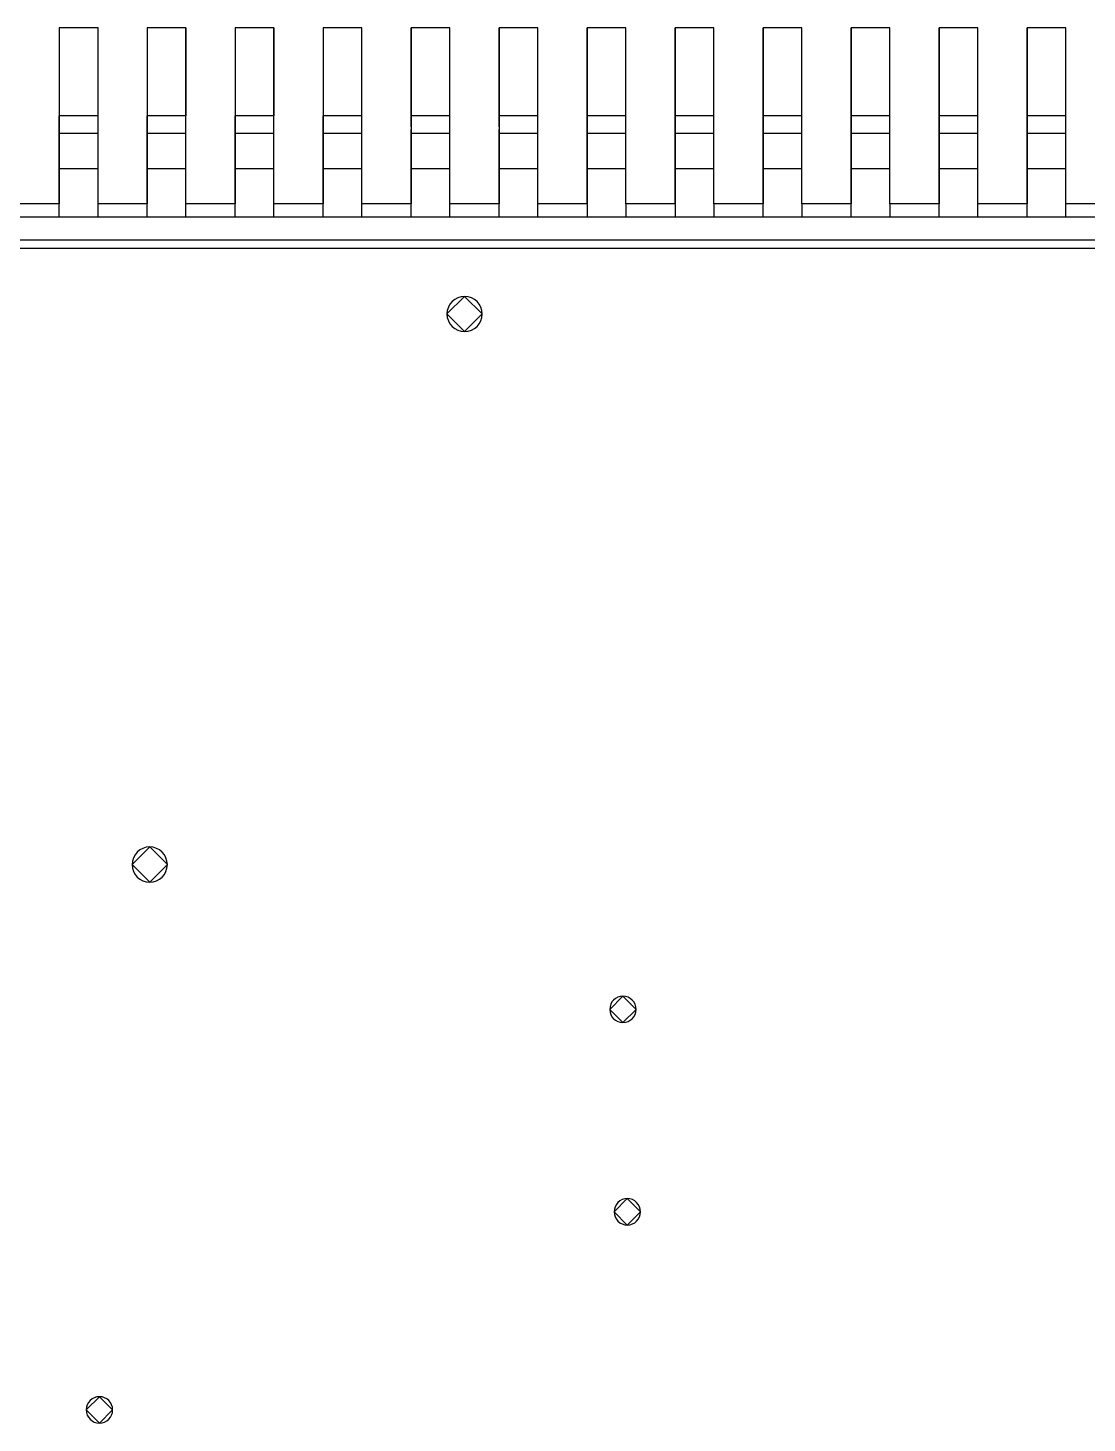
# Model space of a CAD drawing. Header units: inches. Extents: x 5 to 589, y -420 to -5.
# Drawn here: x 144.97 to 157.01, y -102.65 to -86.8 of the extents above; entities that cross this region are included whole.
import ezdxf

# ---------------------------------------------------------------- set-up
doc = ezdxf.new("R2010")
doc.units = ezdxf.units.IN
doc.header["$MEASUREMENT"] = 0

msp = doc.modelspace()

# ---------------------------------------------------------------- linework, layer by layer
at = {"color": 7, "true_color": 0xffffff}
for p, q in [((145.767, -86.804), (145.327, -86.804)), ((145.327, -86.804), (145.327, -88.804)), ((145.767, -86.804), (145.327, -86.804)), ((145.327, -86.804), (145.327, -87.804)), ((145.767, -88.804), (145.767, -86.804)), ((145.767, -87.804), (145.767, -86.804)), ((146.767, -86.804), (146.327, -86.804)), ((146.327, -86.804), (146.327, -88.804)), ((146.767, -86.804), (146.327, -86.804)), ((146.327, -86.804), (146.327, -87.804)), ((146.767, -88.804), (146.767, -86.804)), ((146.767, -86.804), (146.767, -87.804)), ((147.767, -86.804), (147.327, -86.804)), ((147.327, -86.804), (147.327, -88.804)), ((147.767, -86.804), (147.327, -86.804)), ((147.327, -86.804), (147.327, -87.804)), ((147.767, -88.804), (147.767, -86.804)), ((147.767, -86.804), (147.767, -87.804)), ((148.767, -86.804), (148.327, -86.804)), ((148.327, -86.804), (148.327, -88.804)), ((148.767, -86.804), (148.327, -86.804)), ((148.327, -86.804), (148.327, -87.804)), ((148.767, -88.804), (148.767, -86.804)), ((148.767, -87.804), (148.767, -86.804)), ((149.767, -86.804), (149.327, -86.804)), ((149.327, -86.804), (149.327, -88.804)), ((149.767, -86.804), (149.327, -86.804)), ((149.327, -87.804), (149.327, -86.804)), ((149.767, -88.804), (149.767, -86.804)), ((149.767, -87.804), (149.767, -86.804)), ((150.767, -86.804), (150.327, -86.804)), ((150.327, -86.804), (150.327, -88.804)), ((150.767, -86.804), (150.327, -86.804)), ((150.327, -87.804), (150.327, -86.804)), ((150.767, -88.804), (150.767, -86.804)), ((150.767, -87.804), (150.767, -86.804)), ((151.767, -86.804), (151.327, -86.804)), ((151.327, -86.804), (151.327, -88.804)), ((151.767, -86.804), (151.327, -86.804)), ((151.327, -87.804), (151.327, -86.804)), ((151.767, -88.804), (151.767, -86.804)), ((151.767, -87.804), (151.767, -86.804)), ((152.767, -86.804), (152.327, -86.804)), ((152.327, -86.804), (152.327, -88.804)), ((152.767, -86.804), (152.327, -86.804)), ((152.327, -87.804), (152.327, -86.804)), ((152.767, -88.804), (152.767, -86.804)), ((152.767, -87.804), (152.767, -86.804)), ((153.767, -86.804), (153.327, -86.804)), ((153.327, -86.804), (153.327, -88.804)), ((153.767, -86.804), (153.327, -86.804)), ((153.327, -87.804), (153.327, -86.804)), ((153.767, -88.804), (153.767, -86.804)), ((153.767, -87.804), (153.767, -86.804)), ((154.767, -86.804), (154.327, -86.804)), ((154.327, -86.804), (154.327, -88.804)), ((154.767, -86.804), (154.327, -86.804)), ((154.327, -87.804), (154.327, -86.804)), ((154.767, -88.804), (154.767, -86.804)), ((154.767, -87.804), (154.767, -86.804)), ((155.767, -86.804), (155.327, -86.804)), ((155.327, -86.804), (155.327, -88.804)), ((155.767, -86.804), (155.327, -86.804)), ((155.327, -87.804), (155.327, -86.804)), ((155.767, -88.804), (155.767, -86.804)), ((155.767, -87.804), (155.767, -86.804)), ((156.767, -86.804), (156.327, -86.804)), ((156.327, -86.804), (156.327, -88.804)), ((156.767, -86.804), (156.327, -86.804)), ((156.327, -87.804), (156.327, -86.804)), ((156.767, -88.804), (156.767, -86.804)), ((156.767, -87.804), (156.767, -86.804)), ((145.327, -87.848), (145.327, -87.804)), ((145.767, -87.804), (145.327, -87.804)), ((145.767, -87.848), (145.767, -87.804)), ((146.327, -87.848), (146.327, -87.804)), ((146.767, -87.804), (146.327, -87.804)), ((146.767, -87.848), (146.767, -87.804)), ((147.327, -87.848), (147.327, -87.804)), ((147.767, -87.804), (147.327, -87.804)), ((147.767, -87.848), (147.767, -87.804)), ((148.327, -87.848), (148.327, -87.804)), ((148.767, -87.804), (148.327, -87.804)), ((148.767, -87.848), (148.767, -87.804)), ((149.327, -87.848), (149.327, -87.804)), ((149.767, -87.804), (149.327, -87.804)), ((149.767, -87.848), (149.767, -87.804)), ((150.327, -87.848), (150.327, -87.804)), ((150.767, -87.804), (150.327, -87.804)), ((150.767, -87.848), (150.767, -87.804)), ((151.327, -87.848), (151.327, -87.804)), ((151.767, -87.804), (151.327, -87.804)), ((151.767, -87.848), (151.767, -87.804)), ((152.327, -87.848), (152.327, -87.804)), ((152.767, -87.804), (152.327, -87.804)), ((152.767, -87.848), (152.767, -87.804)), ((153.327, -87.848), (153.327, -87.804)), ((153.767, -87.804), (153.327, -87.804)), ((153.767, -87.848), (153.767, -87.804)), ((154.327, -87.848), (154.327, -87.804)), ((154.767, -87.804), (154.327, -87.804)), ((154.767, -87.848), (154.767, -87.804)), ((155.327, -87.848), (155.327, -87.804)), ((155.767, -87.804), (155.327, -87.804)), ((155.767, -87.848), (155.767, -87.804)), ((156.327, -87.848), (156.327, -87.804)), ((156.767, -87.804), (156.327, -87.804)), ((156.767, -87.848), (156.767, -87.804)), ((145.327, -87.89), (145.327, -87.848)), ((145.327, -87.928), (145.327, -87.89)), ((145.327, -87.96), (145.327, -87.928)), ((145.327, -87.984), (145.327, -87.96)), ((145.767, -87.89), (145.767, -87.848)), ((145.767, -87.928), (145.767, -87.89)), ((145.767, -87.96), (145.767, -87.928)), ((145.767, -87.984), (145.767, -87.96)), ((146.327, -87.89), (146.327, -87.848)), ((146.327, -87.928), (146.327, -87.89)), ((146.327, -87.96), (146.327, -87.928)), ((146.327, -87.984), (146.327, -87.96)), ((146.767, -87.89), (146.767, -87.848)), ((146.767, -87.928), (146.767, -87.89)), ((146.767, -87.96), (146.767, -87.928)), ((146.767, -87.984), (146.767, -87.96)), ((147.327, -87.89), (147.327, -87.848)), ((147.327, -87.928), (147.327, -87.89)), ((147.327, -87.96), (147.327, -87.928)), ((147.327, -87.984), (147.327, -87.96)), ((147.767, -87.89), (147.767, -87.848)), ((147.767, -87.928), (147.767, -87.89)), ((147.767, -87.96), (147.767, -87.928)), ((147.767, -87.984), (147.767, -87.96)), ((148.327, -87.89), (148.327, -87.848)), ((148.327, -87.928), (148.327, -87.89)), ((148.327, -87.96), (148.327, -87.928)), ((148.327, -87.984), (148.327, -87.96)), ((148.767, -87.89), (148.767, -87.848)), ((148.767, -87.928), (148.767, -87.89)), ((148.767, -87.96), (148.767, -87.928)), ((148.767, -87.984), (148.767, -87.96)), ((149.327, -87.89), (149.327, -87.848)), ((149.327, -87.928), (149.327, -87.89)), ((149.327, -87.928), (149.327, -87.96)), ((149.327, -87.984), (149.327, -87.96)), ((149.767, -87.89), (149.767, -87.848)), ((149.767, -87.928), (149.767, -87.89)), ((149.767, -87.96), (149.767, -87.928)), ((149.767, -87.984), (149.767, -87.96)), ((150.327, -87.89), (150.327, -87.848)), ((150.327, -87.928), (150.327, -87.89)), ((150.327, -87.928), (150.327, -87.96)), ((150.327, -87.984), (150.327, -87.96)), ((150.767, -87.89), (150.767, -87.848)), ((150.767, -87.928), (150.767, -87.89)), ((150.767, -87.96), (150.767, -87.928)), ((150.767, -87.984), (150.767, -87.96)), ((151.327, -87.89), (151.327, -87.848)), ((151.327, -87.928), (151.327, -87.89)), ((151.327, -87.96), (151.327, -87.928)), ((151.327, -87.984), (151.327, -87.96)), ((151.767, -87.89), (151.767, -87.848)), ((151.767, -87.928), (151.767, -87.89)), ((151.767, -87.96), (151.767, -87.928)), ((151.767, -87.984), (151.767, -87.96)), ((152.327, -87.89), (152.327, -87.848)), ((152.327, -87.928), (152.327, -87.89)), ((152.327, -87.96), (152.327, -87.928)), ((152.327, -87.984), (152.327, -87.96)), ((152.767, -87.89), (152.767, -87.848)), ((152.767, -87.928), (152.767, -87.89)), ((152.767, -87.96), (152.767, -87.928)), ((152.767, -87.984), (152.767, -87.96)), ((153.327, -87.89), (153.327, -87.848)), ((153.327, -87.928), (153.327, -87.89)), ((153.327, -87.96), (153.327, -87.928)), ((153.327, -87.984), (153.327, -87.96)), ((153.767, -87.89), (153.767, -87.848)), ((153.767, -87.928), (153.767, -87.89)), ((153.767, -87.96), (153.767, -87.928)), ((153.767, -87.984), (153.767, -87.96)), ((154.327, -87.89), (154.327, -87.848)), ((154.327, -87.928), (154.327, -87.89)), ((154.327, -87.96), (154.327, -87.928)), ((154.327, -87.984), (154.327, -87.96)), ((154.767, -87.89), (154.767, -87.848)), ((154.767, -87.928), (154.767, -87.89)), ((154.767, -87.96), (154.767, -87.928)), ((154.767, -87.984), (154.767, -87.96)), ((155.327, -87.89), (155.327, -87.848)), ((155.327, -87.928), (155.327, -87.89)), ((155.327, -87.96), (155.327, -87.928)), ((155.327, -87.984), (155.327, -87.96)), ((155.767, -87.89), (155.767, -87.848)), ((155.767, -87.928), (155.767, -87.89)), ((155.767, -87.96), (155.767, -87.928)), ((155.767, -87.984), (155.767, -87.96)), ((156.327, -87.89), (156.327, -87.848)), ((156.327, -87.928), (156.327, -87.89)), ((156.327, -87.96), (156.327, -87.928)), ((156.327, -87.984), (156.327, -87.96)), ((156.767, -87.89), (156.767, -87.848)), ((156.767, -87.928), (156.767, -87.89)), ((156.767, -87.96), (156.767, -87.928)), ((156.767, -87.984), (156.767, -87.96)), ((145.327, -87.998), (145.327, -87.984)), ((145.327, -88.004), (145.327, -87.998)), ((145.767, -88.004), (145.327, -88.004)), ((145.327, -88.014), (145.327, -88.004)), ((145.327, -88.044), (145.327, -88.014)), ((145.327, -88.092), (145.327, -88.044)), ((145.327, -88.154), (145.327, -88.092)), ((145.767, -87.998), (145.767, -87.984)), ((145.767, -88.004), (145.767, -87.998)), ((145.767, -88.014), (145.767, -88.004)), ((145.767, -88.044), (145.767, -88.014)), ((145.767, -88.092), (145.767, -88.044)), ((145.767, -88.154), (145.767, -88.092)), ((146.327, -87.998), (146.327, -87.984)), ((146.327, -88.004), (146.327, -87.998)), ((146.767, -88.004), (146.327, -88.004)), ((146.327, -88.014), (146.327, -88.004)), ((146.327, -88.044), (146.327, -88.014)), ((146.327, -88.092), (146.327, -88.044)), ((146.327, -88.154), (146.327, -88.092)), ((146.767, -87.998), (146.767, -87.984)), ((146.767, -88.004), (146.767, -87.998)), ((146.767, -88.014), (146.767, -88.004)), ((146.767, -88.044), (146.767, -88.014)), ((146.767, -88.092), (146.767, -88.044)), ((146.767, -88.154), (146.767, -88.092)), ((147.327, -87.998), (147.327, -87.984)), ((147.327, -88.004), (147.327, -87.998)), ((147.767, -88.004), (147.327, -88.004)), ((147.327, -88.014), (147.327, -88.004)), ((147.327, -88.044), (147.327, -88.014)), ((147.327, -88.092), (147.327, -88.044)), ((147.327, -88.154), (147.327, -88.092)), ((147.767, -87.998), (147.767, -87.984)), ((147.767, -88.004), (147.767, -87.998)), ((147.767, -88.014), (147.767, -88.004)), ((147.767, -88.044), (147.767, -88.014)), ((147.767, -88.092), (147.767, -88.044)), ((147.767, -88.154), (147.767, -88.092)), ((148.327, -87.998), (148.327, -87.984)), ((148.327, -88.004), (148.327, -87.998)), ((148.767, -88.004), (148.327, -88.004)), ((148.327, -88.014), (148.327, -88.004)), ((148.327, -88.044), (148.327, -88.014)), ((148.327, -88.092), (148.327, -88.044)), ((148.327, -88.154), (148.327, -88.092)), ((148.767, -87.998), (148.767, -87.984)), ((148.767, -88.004), (148.767, -87.998)), ((148.767, -88.014), (148.767, -88.004)), ((148.767, -88.044), (148.767, -88.014)), ((148.767, -88.092), (148.767, -88.044)), ((148.767, -88.154), (148.767, -88.092)), ((149.327, -87.998), (149.327, -87.984)), ((149.327, -88.004), (149.327, -87.998)), ((149.767, -88.004), (149.327, -88.004)), ((149.327, -88.014), (149.327, -88.004)), ((149.327, -88.044), (149.327, -88.014)), ((149.327, -88.092), (149.327, -88.044)), ((149.327, -88.154), (149.327, -88.092)), ((149.767, -87.998), (149.767, -87.984)), ((149.767, -88.004), (149.767, -87.998)), ((149.767, -88.014), (149.767, -88.004)), ((149.767, -88.044), (149.767, -88.014)), ((149.767, -88.092), (149.767, -88.044)), ((149.767, -88.154), (149.767, -88.092)), ((150.327, -87.998), (150.327, -87.984)), ((150.327, -88.004), (150.327, -87.998)), ((150.767, -88.004), (150.327, -88.004)), ((150.327, -88.014), (150.327, -88.004)), ((150.327, -88.044), (150.327, -88.014)), ((150.327, -88.092), (150.327, -88.044)), ((150.327, -88.154), (150.327, -88.092)), ((150.767, -87.998), (150.767, -87.984)), ((150.767, -88.004), (150.767, -87.998)), ((150.767, -88.014), (150.767, -88.004)), ((150.767, -88.044), (150.767, -88.014)), ((150.767, -88.092), (150.767, -88.044)), ((150.767, -88.154), (150.767, -88.092)), ((151.327, -87.998), (151.327, -87.984)), ((151.327, -88.004), (151.327, -87.998)), ((151.767, -88.004), (151.327, -88.004)), ((151.327, -88.014), (151.327, -88.004)), ((151.327, -88.044), (151.327, -88.014)), ((151.327, -88.092), (151.327, -88.044)), ((151.327, -88.154), (151.327, -88.092)), ((151.767, -87.998), (151.767, -87.984)), ((151.767, -88.004), (151.767, -87.998)), ((151.767, -88.014), (151.767, -88.004)), ((151.767, -88.044), (151.767, -88.014)), ((151.767, -88.092), (151.767, -88.044)), ((151.767, -88.154), (151.767, -88.092)), ((152.327, -87.998), (152.327, -87.984)), ((152.327, -88.004), (152.327, -87.998)), ((152.767, -88.004), (152.327, -88.004)), ((152.327, -88.014), (152.327, -88.004)), ((152.327, -88.044), (152.327, -88.014)), ((152.327, -88.092), (152.327, -88.044)), ((152.327, -88.154), (152.327, -88.092)), ((152.767, -87.998), (152.767, -87.984)), ((152.767, -88.004), (152.767, -87.998)), ((152.767, -88.014), (152.767, -88.004)), ((152.767, -88.044), (152.767, -88.014)), ((152.767, -88.092), (152.767, -88.044)), ((152.767, -88.154), (152.767, -88.092)), ((153.327, -87.998), (153.327, -87.984)), ((153.327, -88.004), (153.327, -87.998)), ((153.767, -88.004), (153.327, -88.004)), ((153.327, -88.014), (153.327, -88.004)), ((153.327, -88.044), (153.327, -88.014)), ((153.327, -88.092), (153.327, -88.044)), ((153.327, -88.154), (153.327, -88.092)), ((153.767, -87.998), (153.767, -87.984)), ((153.767, -88.004), (153.767, -87.998)), ((153.767, -88.014), (153.767, -88.004)), ((153.767, -88.044), (153.767, -88.014)), ((153.767, -88.092), (153.767, -88.044)), ((153.767, -88.154), (153.767, -88.092)), ((154.327, -87.998), (154.327, -87.984)), ((154.327, -88.004), (154.327, -87.998)), ((154.767, -88.004), (154.327, -88.004)), ((154.327, -88.014), (154.327, -88.004)), ((154.327, -88.044), (154.327, -88.014)), ((154.327, -88.092), (154.327, -88.044)), ((154.327, -88.154), (154.327, -88.092)), ((154.767, -87.998), (154.767, -87.984)), ((154.767, -88.004), (154.767, -87.998)), ((154.767, -88.014), (154.767, -88.004)), ((154.767, -88.044), (154.767, -88.014)), ((154.767, -88.092), (154.767, -88.044)), ((154.767, -88.154), (154.767, -88.092)), ((155.327, -87.998), (155.327, -87.984)), ((155.327, -88.004), (155.327, -87.998)), ((155.767, -88.004), (155.327, -88.004)), ((155.327, -88.014), (155.327, -88.004)), ((155.327, -88.044), (155.327, -88.014)), ((155.327, -88.092), (155.327, -88.044)), ((155.327, -88.154), (155.327, -88.092)), ((155.767, -87.998), (155.767, -87.984)), ((155.767, -88.004), (155.767, -87.998)), ((155.767, -88.014), (155.767, -88.004)), ((155.767, -88.044), (155.767, -88.014)), ((155.767, -88.092), (155.767, -88.044)), ((155.767, -88.154), (155.767, -88.092)), ((156.327, -87.998), (156.327, -87.984)), ((156.327, -88.004), (156.327, -87.998)), ((156.767, -88.004), (156.327, -88.004)), ((156.327, -88.014), (156.327, -88.004)), ((156.327, -88.044), (156.327, -88.014)), ((156.327, -88.092), (156.327, -88.044)), ((156.327, -88.154), (156.327, -88.092)), ((156.767, -87.998), (156.767, -87.984)), ((156.767, -88.004), (156.767, -87.998)), ((156.767, -88.014), (156.767, -88.004)), ((156.767, -88.044), (156.767, -88.014)), ((156.767, -88.092), (156.767, -88.044)), ((156.767, -88.154), (156.767, -88.092)), ((145.327, -88.23), (145.327, -88.154)), ((145.327, -88.314), (145.327, -88.23)), ((145.767, -88.23), (145.767, -88.154)), ((145.767, -88.314), (145.767, -88.23)), ((146.327, -88.23), (146.327, -88.154)), ((146.327, -88.314), (146.327, -88.23)), ((146.767, -88.23), (146.767, -88.154)), ((146.767, -88.314), (146.767, -88.23)), ((147.327, -88.23), (147.327, -88.154)), ((147.327, -88.314), (147.327, -88.23)), ((147.767, -88.23), (147.767, -88.154)), ((147.767, -88.314), (147.767, -88.23)), ((148.327, -88.23), (148.327, -88.154)), ((148.327, -88.314), (148.327, -88.23)), ((148.767, -88.23), (148.767, -88.154)), ((148.767, -88.314), (148.767, -88.23)), ((149.327, -88.23), (149.327, -88.154)), ((149.327, -88.314), (149.327, -88.23)), ((149.767, -88.23), (149.767, -88.154)), ((149.767, -88.314), (149.767, -88.23)), ((150.327, -88.23), (150.327, -88.154)), ((150.327, -88.314), (150.327, -88.23)), ((150.767, -88.23), (150.767, -88.154)), ((150.767, -88.314), (150.767, -88.23)), ((151.327, -88.23), (151.327, -88.154)), ((151.327, -88.314), (151.327, -88.23)), ((151.767, -88.23), (151.767, -88.154)), ((151.767, -88.314), (151.767, -88.23)), ((152.327, -88.23), (152.327, -88.154)), ((152.327, -88.314), (152.327, -88.23)), ((152.767, -88.23), (152.767, -88.154)), ((152.767, -88.314), (152.767, -88.23)), ((153.327, -88.23), (153.327, -88.154)), ((153.327, -88.314), (153.327, -88.23)), ((153.767, -88.23), (153.767, -88.154)), ((153.767, -88.314), (153.767, -88.23)), ((154.327, -88.23), (154.327, -88.154)), ((154.327, -88.314), (154.327, -88.23)), ((154.767, -88.23), (154.767, -88.154)), ((154.767, -88.314), (154.767, -88.23)), ((155.327, -88.23), (155.327, -88.154)), ((155.327, -88.314), (155.327, -88.23)), ((155.767, -88.23), (155.767, -88.154)), ((155.767, -88.314), (155.767, -88.23)), ((156.327, -88.23), (156.327, -88.154)), ((156.327, -88.314), (156.327, -88.23)), ((156.767, -88.23), (156.767, -88.154)), ((156.767, -88.314), (156.767, -88.23)), ((145.327, -88.404), (145.327, -88.314)), ((145.327, -88.804), (145.327, -88.404)), ((145.767, -88.404), (145.327, -88.404)), ((145.767, -88.404), (145.767, -88.314)), ((145.767, -88.804), (145.767, -88.404)), ((146.327, -88.404), (146.327, -88.314)), ((146.327, -88.804), (146.327, -88.404)), ((146.767, -88.404), (146.327, -88.404)), ((146.767, -88.404), (146.767, -88.314)), ((146.767, -88.804), (146.767, -88.404)), ((147.327, -88.404), (147.327, -88.314)), ((147.327, -88.804), (147.327, -88.404)), ((147.767, -88.404), (147.327, -88.404)), ((147.767, -88.404), (147.767, -88.314)), ((147.767, -88.804), (147.767, -88.404)), ((148.327, -88.404), (148.327, -88.314)), ((148.327, -88.804), (148.327, -88.404)), ((148.767, -88.404), (148.327, -88.404)), ((148.767, -88.404), (148.767, -88.314)), ((148.767, -88.804), (148.767, -88.404)), ((149.327, -88.404), (149.327, -88.314)), ((149.327, -88.804), (149.327, -88.404)), ((149.767, -88.404), (149.327, -88.404)), ((149.767, -88.404), (149.767, -88.314)), ((149.767, -88.804), (149.767, -88.404)), ((150.327, -88.404), (150.327, -88.314)), ((150.327, -88.804), (150.327, -88.404)), ((150.767, -88.404), (150.327, -88.404)), ((150.767, -88.404), (150.767, -88.314)), ((150.767, -88.804), (150.767, -88.404)), ((151.327, -88.404), (151.327, -88.314)), ((151.327, -88.804), (151.327, -88.404)), ((151.767, -88.404), (151.327, -88.404)), ((151.767, -88.404), (151.767, -88.314)), ((151.767, -88.804), (151.767, -88.404)), ((152.327, -88.404), (152.327, -88.314)), ((152.327, -88.804), (152.327, -88.404)), ((152.767, -88.404), (152.327, -88.404)), ((152.767, -88.404), (152.767, -88.314)), ((152.767, -88.804), (152.767, -88.404)), ((153.327, -88.404), (153.327, -88.314)), ((153.327, -88.804), (153.327, -88.404)), ((153.767, -88.404), (153.327, -88.404)), ((153.767, -88.404), (153.767, -88.314)), ((153.767, -88.804), (153.767, -88.404)), ((154.327, -88.404), (154.327, -88.314)), ((154.327, -88.804), (154.327, -88.404)), ((154.767, -88.404), (154.327, -88.404)), ((154.767, -88.404), (154.767, -88.314)), ((154.767, -88.804), (154.767, -88.404)), ((155.327, -88.404), (155.327, -88.314)), ((155.327, -88.804), (155.327, -88.404)), ((155.767, -88.404), (155.327, -88.404)), ((155.767, -88.404), (155.767, -88.314)), ((155.767, -88.804), (155.767, -88.404)), ((156.327, -88.404), (156.327, -88.314)), ((156.327, -88.804), (156.327, -88.404)), ((156.767, -88.404), (156.327, -88.404)), ((156.767, -88.404), (156.767, -88.314)), ((156.767, -88.804), (156.767, -88.404)), ((145.327, -88.804), (144.767, -88.804)), ((145.327, -88.804), (144.767, -88.804)), ((145.327, -88.954), (145.327, -88.804)), ((146.327, -88.804), (145.767, -88.804)), ((146.327, -88.804), (145.767, -88.804)), ((145.767, -88.954), (145.767, -88.804)), ((146.327, -88.954), (146.327, -88.804)), ((147.327, -88.804), (146.767, -88.804)), ((147.327, -88.804), (146.767, -88.804)), ((146.767, -88.954), (146.767, -88.804)), ((147.327, -88.954), (147.327, -88.804)), ((148.327, -88.804), (147.767, -88.804)), ((148.327, -88.804), (147.767, -88.804)), ((147.767, -88.954), (147.767, -88.804)), ((148.327, -88.954), (148.327, -88.804)), ((149.327, -88.804), (148.767, -88.804)), ((149.327, -88.804), (148.767, -88.804)), ((148.767, -88.954), (148.767, -88.804)), ((149.327, -88.954), (149.327, -88.804)), ((150.327, -88.804), (149.767, -88.804)), ((150.327, -88.804), (149.767, -88.804)), ((149.767, -88.954), (149.767, -88.804)), ((150.327, -88.954), (150.327, -88.804)), ((151.327, -88.804), (150.767, -88.804)), ((151.327, -88.804), (150.767, -88.804)), ((150.767, -88.954), (150.767, -88.804)), ((151.327, -88.804), (151.327, -88.954)), ((152.327, -88.804), (151.767, -88.804)), ((152.327, -88.804), (151.767, -88.804)), ((151.767, -88.804), (151.767, -88.954)), ((152.327, -88.804), (152.327, -88.954)), ((153.327, -88.804), (152.767, -88.804)), ((153.327, -88.804), (152.767, -88.804)), ((152.767, -88.804), (152.767, -88.954)), ((153.327, -88.954), (153.327, -88.804)), ((154.327, -88.804), (153.767, -88.804)), ((154.327, -88.804), (153.767, -88.804)), ((153.767, -88.804), (153.767, -88.954)), ((154.327, -88.954), (154.327, -88.804)), ((155.327, -88.804), (154.767, -88.804)), ((155.327, -88.804), (154.767, -88.804)), ((154.767, -88.804), (154.767, -88.954)), ((155.327, -88.954), (155.327, -88.804)), ((156.327, -88.804), (155.767, -88.804)), ((156.327, -88.804), (155.767, -88.804)), ((155.767, -88.954), (155.767, -88.804)), ((156.327, -88.954), (156.327, -88.804)), ((157.327, -88.804), (156.767, -88.804)), ((157.327, -88.804), (156.767, -88.804)), ((156.767, -88.954), (156.767, -88.804)), ((145.327, -88.954), (144.767, -88.954)), ((145.767, -88.954), (145.327, -88.954)), ((146.327, -88.954), (145.767, -88.954)), ((146.767, -88.954), (146.327, -88.954)), ((147.327, -88.954), (146.767, -88.954)), ((147.767, -88.954), (147.327, -88.954)), ((148.327, -88.954), (147.767, -88.954)), ((148.767, -88.954), (148.327, -88.954)), ((149.327, -88.954), (148.767, -88.954)), ((149.767, -88.954), (149.327, -88.954)), ((150.327, -88.954), (149.767, -88.954)), ((150.767, -88.954), (150.327, -88.954)), ((151.327, -88.954), (150.767, -88.954)), ((151.767, -88.954), (151.327, -88.954)), ((152.327, -88.954), (151.767, -88.954)), ((152.767, -88.954), (152.327, -88.954)), ((153.327, -88.954), (152.767, -88.954)), ((153.767, -88.954), (153.327, -88.954)), ((154.327, -88.954), (153.767, -88.954)), ((154.767, -88.954), (154.327, -88.954)), ((155.327, -88.954), (154.767, -88.954)), ((155.767, -88.954), (155.327, -88.954)), ((156.327, -88.954), (155.767, -88.954)), ((156.767, -88.954), (156.327, -88.954)), ((157.327, -88.954), (156.767, -88.954)), ((166.493, -89.214), (127.601, -89.214)), ((166.451, -89.312), (127.643, -89.312))]:
    msp.add_line(p, q, dxfattribs=at)
at = {"color": 18, "true_color": 0x000000}
for p, q in [((145.767, -86.804), (145.327, -86.804)), ((145.327, -86.804), (145.327, -88.804)), ((145.767, -86.804), (145.327, -86.804)), ((145.327, -86.804), (145.327, -87.804)), ((145.767, -88.804), (145.767, -86.804)), ((145.767, -87.804), (145.767, -86.804)), ((146.767, -86.804), (146.327, -86.804)), ((146.327, -86.804), (146.327, -88.804)), ((146.767, -86.804), (146.327, -86.804)), ((146.327, -86.804), (146.327, -87.804)), ((146.767, -88.804), (146.767, -86.804)), ((146.767, -86.804), (146.767, -87.804)), ((147.767, -86.804), (147.327, -86.804)), ((147.327, -86.804), (147.327, -88.804)), ((147.767, -86.804), (147.327, -86.804)), ((147.327, -86.804), (147.327, -87.804)), ((147.767, -88.804), (147.767, -86.804)), ((147.767, -86.804), (147.767, -87.804)), ((148.767, -86.804), (148.327, -86.804)), ((148.327, -86.804), (148.327, -88.804)), ((148.767, -86.804), (148.327, -86.804)), ((148.327, -86.804), (148.327, -87.804)), ((148.767, -88.804), (148.767, -86.804)), ((148.767, -87.804), (148.767, -86.804)), ((149.767, -86.804), (149.327, -86.804)), ((149.327, -86.804), (149.327, -88.804)), ((149.767, -86.804), (149.327, -86.804)), ((149.327, -87.804), (149.327, -86.804)), ((149.767, -88.804), (149.767, -86.804)), ((149.767, -87.804), (149.767, -86.804)), ((150.767, -86.804), (150.327, -86.804)), ((150.327, -86.804), (150.327, -88.804)), ((150.767, -86.804), (150.327, -86.804)), ((150.327, -87.804), (150.327, -86.804)), ((150.767, -88.804), (150.767, -86.804)), ((150.767, -87.804), (150.767, -86.804)), ((151.767, -86.804), (151.327, -86.804)), ((151.327, -86.804), (151.327, -88.804)), ((151.767, -86.804), (151.327, -86.804)), ((151.327, -87.804), (151.327, -86.804)), ((151.767, -88.804), (151.767, -86.804)), ((151.767, -87.804), (151.767, -86.804)), ((152.767, -86.804), (152.327, -86.804)), ((152.327, -86.804), (152.327, -88.804)), ((152.767, -86.804), (152.327, -86.804)), ((152.327, -87.804), (152.327, -86.804)), ((152.767, -88.804), (152.767, -86.804)), ((152.767, -87.804), (152.767, -86.804)), ((153.767, -86.804), (153.327, -86.804)), ((153.327, -86.804), (153.327, -88.804)), ((153.767, -86.804), (153.327, -86.804)), ((153.327, -87.804), (153.327, -86.804)), ((153.767, -88.804), (153.767, -86.804)), ((153.767, -87.804), (153.767, -86.804)), ((154.767, -86.804), (154.327, -86.804)), ((154.327, -86.804), (154.327, -88.804)), ((154.767, -86.804), (154.327, -86.804)), ((154.327, -87.804), (154.327, -86.804)), ((154.767, -88.804), (154.767, -86.804)), ((154.767, -87.804), (154.767, -86.804)), ((155.767, -86.804), (155.327, -86.804)), ((155.327, -86.804), (155.327, -88.804)), ((155.767, -86.804), (155.327, -86.804)), ((155.327, -87.804), (155.327, -86.804)), ((155.767, -88.804), (155.767, -86.804)), ((155.767, -87.804), (155.767, -86.804)), ((156.767, -86.804), (156.327, -86.804)), ((156.327, -86.804), (156.327, -88.804)), ((156.767, -86.804), (156.327, -86.804)), ((156.327, -87.804), (156.327, -86.804)), ((156.767, -88.804), (156.767, -86.804)), ((156.767, -87.804), (156.767, -86.804)), ((145.327, -87.848), (145.327, -87.804)), ((145.767, -87.804), (145.327, -87.804)), ((145.767, -87.848), (145.767, -87.804)), ((146.327, -87.848), (146.327, -87.804)), ((146.767, -87.804), (146.327, -87.804)), ((146.767, -87.848), (146.767, -87.804)), ((147.327, -87.848), (147.327, -87.804)), ((147.767, -87.804), (147.327, -87.804)), ((147.767, -87.848), (147.767, -87.804)), ((148.327, -87.848), (148.327, -87.804)), ((148.767, -87.804), (148.327, -87.804)), ((148.767, -87.848), (148.767, -87.804)), ((149.327, -87.848), (149.327, -87.804)), ((149.767, -87.804), (149.327, -87.804)), ((149.767, -87.848), (149.767, -87.804)), ((150.327, -87.848), (150.327, -87.804)), ((150.767, -87.804), (150.327, -87.804)), ((150.767, -87.848), (150.767, -87.804)), ((151.327, -87.848), (151.327, -87.804)), ((151.767, -87.804), (151.327, -87.804)), ((151.767, -87.848), (151.767, -87.804)), ((152.327, -87.848), (152.327, -87.804)), ((152.767, -87.804), (152.327, -87.804)), ((152.767, -87.848), (152.767, -87.804)), ((153.327, -87.848), (153.327, -87.804)), ((153.767, -87.804), (153.327, -87.804)), ((153.767, -87.848), (153.767, -87.804)), ((154.327, -87.848), (154.327, -87.804)), ((154.767, -87.804), (154.327, -87.804)), ((154.767, -87.848), (154.767, -87.804)), ((155.327, -87.848), (155.327, -87.804)), ((155.767, -87.804), (155.327, -87.804)), ((155.767, -87.848), (155.767, -87.804)), ((156.327, -87.848), (156.327, -87.804)), ((156.767, -87.804), (156.327, -87.804)), ((156.767, -87.848), (156.767, -87.804)), ((145.327, -87.89), (145.327, -87.848)), ((145.327, -87.928), (145.327, -87.89)), ((145.327, -87.96), (145.327, -87.928)), ((145.327, -87.984), (145.327, -87.96)), ((145.767, -87.89), (145.767, -87.848)), ((145.767, -87.928), (145.767, -87.89)), ((145.767, -87.96), (145.767, -87.928)), ((145.767, -87.984), (145.767, -87.96)), ((146.327, -87.89), (146.327, -87.848)), ((146.327, -87.928), (146.327, -87.89)), ((146.327, -87.96), (146.327, -87.928)), ((146.327, -87.984), (146.327, -87.96)), ((146.767, -87.89), (146.767, -87.848)), ((146.767, -87.928), (146.767, -87.89)), ((146.767, -87.96), (146.767, -87.928)), ((146.767, -87.984), (146.767, -87.96)), ((147.327, -87.89), (147.327, -87.848)), ((147.327, -87.928), (147.327, -87.89)), ((147.327, -87.96), (147.327, -87.928)), ((147.327, -87.984), (147.327, -87.96)), ((147.767, -87.89), (147.767, -87.848)), ((147.767, -87.928), (147.767, -87.89)), ((147.767, -87.96), (147.767, -87.928)), ((147.767, -87.984), (147.767, -87.96)), ((148.327, -87.89), (148.327, -87.848)), ((148.327, -87.928), (148.327, -87.89)), ((148.327, -87.96), (148.327, -87.928)), ((148.327, -87.984), (148.327, -87.96)), ((148.767, -87.89), (148.767, -87.848)), ((148.767, -87.928), (148.767, -87.89)), ((148.767, -87.96), (148.767, -87.928)), ((148.767, -87.984), (148.767, -87.96)), ((149.327, -87.89), (149.327, -87.848)), ((149.327, -87.928), (149.327, -87.89)), ((149.327, -87.928), (149.327, -87.96)), ((149.327, -87.984), (149.327, -87.96)), ((149.767, -87.89), (149.767, -87.848)), ((149.767, -87.928), (149.767, -87.89)), ((149.767, -87.96), (149.767, -87.928)), ((149.767, -87.984), (149.767, -87.96)), ((150.327, -87.89), (150.327, -87.848)), ((150.327, -87.928), (150.327, -87.89)), ((150.327, -87.928), (150.327, -87.96)), ((150.327, -87.984), (150.327, -87.96)), ((150.767, -87.89), (150.767, -87.848)), ((150.767, -87.928), (150.767, -87.89)), ((150.767, -87.96), (150.767, -87.928)), ((150.767, -87.984), (150.767, -87.96)), ((151.327, -87.89), (151.327, -87.848)), ((151.327, -87.928), (151.327, -87.89)), ((151.327, -87.96), (151.327, -87.928)), ((151.327, -87.984), (151.327, -87.96)), ((151.767, -87.89), (151.767, -87.848)), ((151.767, -87.928), (151.767, -87.89)), ((151.767, -87.96), (151.767, -87.928)), ((151.767, -87.984), (151.767, -87.96)), ((152.327, -87.89), (152.327, -87.848)), ((152.327, -87.928), (152.327, -87.89)), ((152.327, -87.96), (152.327, -87.928)), ((152.327, -87.984), (152.327, -87.96)), ((152.767, -87.89), (152.767, -87.848)), ((152.767, -87.928), (152.767, -87.89)), ((152.767, -87.96), (152.767, -87.928)), ((152.767, -87.984), (152.767, -87.96)), ((153.327, -87.89), (153.327, -87.848)), ((153.327, -87.928), (153.327, -87.89)), ((153.327, -87.96), (153.327, -87.928)), ((153.327, -87.984), (153.327, -87.96)), ((153.767, -87.89), (153.767, -87.848)), ((153.767, -87.928), (153.767, -87.89)), ((153.767, -87.96), (153.767, -87.928)), ((153.767, -87.984), (153.767, -87.96)), ((154.327, -87.89), (154.327, -87.848)), ((154.327, -87.928), (154.327, -87.89)), ((154.327, -87.96), (154.327, -87.928)), ((154.327, -87.984), (154.327, -87.96)), ((154.767, -87.89), (154.767, -87.848)), ((154.767, -87.928), (154.767, -87.89)), ((154.767, -87.96), (154.767, -87.928)), ((154.767, -87.984), (154.767, -87.96)), ((155.327, -87.89), (155.327, -87.848)), ((155.327, -87.928), (155.327, -87.89)), ((155.327, -87.96), (155.327, -87.928)), ((155.327, -87.984), (155.327, -87.96)), ((155.767, -87.89), (155.767, -87.848)), ((155.767, -87.928), (155.767, -87.89)), ((155.767, -87.96), (155.767, -87.928)), ((155.767, -87.984), (155.767, -87.96)), ((156.327, -87.89), (156.327, -87.848)), ((156.327, -87.928), (156.327, -87.89)), ((156.327, -87.96), (156.327, -87.928)), ((156.327, -87.984), (156.327, -87.96)), ((156.767, -87.89), (156.767, -87.848)), ((156.767, -87.928), (156.767, -87.89)), ((156.767, -87.96), (156.767, -87.928)), ((156.767, -87.984), (156.767, -87.96)), ((145.327, -87.998), (145.327, -87.984)), ((145.327, -88.004), (145.327, -87.998)), ((145.767, -88.004), (145.327, -88.004)), ((145.327, -88.014), (145.327, -88.004)), ((145.327, -88.044), (145.327, -88.014)), ((145.327, -88.092), (145.327, -88.044)), ((145.327, -88.154), (145.327, -88.092)), ((145.767, -87.998), (145.767, -87.984)), ((145.767, -88.004), (145.767, -87.998)), ((145.767, -88.014), (145.767, -88.004)), ((145.767, -88.044), (145.767, -88.014)), ((145.767, -88.092), (145.767, -88.044)), ((145.767, -88.154), (145.767, -88.092)), ((146.327, -87.998), (146.327, -87.984)), ((146.327, -88.004), (146.327, -87.998)), ((146.767, -88.004), (146.327, -88.004)), ((146.327, -88.014), (146.327, -88.004)), ((146.327, -88.044), (146.327, -88.014)), ((146.327, -88.092), (146.327, -88.044)), ((146.327, -88.154), (146.327, -88.092)), ((146.767, -87.998), (146.767, -87.984)), ((146.767, -88.004), (146.767, -87.998)), ((146.767, -88.014), (146.767, -88.004)), ((146.767, -88.044), (146.767, -88.014)), ((146.767, -88.092), (146.767, -88.044)), ((146.767, -88.154), (146.767, -88.092)), ((147.327, -87.998), (147.327, -87.984)), ((147.327, -88.004), (147.327, -87.998)), ((147.767, -88.004), (147.327, -88.004)), ((147.327, -88.014), (147.327, -88.004)), ((147.327, -88.044), (147.327, -88.014)), ((147.327, -88.092), (147.327, -88.044)), ((147.327, -88.154), (147.327, -88.092)), ((147.767, -87.998), (147.767, -87.984)), ((147.767, -88.004), (147.767, -87.998)), ((147.767, -88.014), (147.767, -88.004)), ((147.767, -88.044), (147.767, -88.014)), ((147.767, -88.092), (147.767, -88.044)), ((147.767, -88.154), (147.767, -88.092)), ((148.327, -87.998), (148.327, -87.984)), ((148.327, -88.004), (148.327, -87.998)), ((148.767, -88.004), (148.327, -88.004)), ((148.327, -88.014), (148.327, -88.004)), ((148.327, -88.044), (148.327, -88.014)), ((148.327, -88.092), (148.327, -88.044)), ((148.327, -88.154), (148.327, -88.092)), ((148.767, -87.998), (148.767, -87.984)), ((148.767, -88.004), (148.767, -87.998)), ((148.767, -88.014), (148.767, -88.004)), ((148.767, -88.044), (148.767, -88.014)), ((148.767, -88.092), (148.767, -88.044)), ((148.767, -88.154), (148.767, -88.092)), ((149.327, -87.998), (149.327, -87.984)), ((149.327, -88.004), (149.327, -87.998)), ((149.767, -88.004), (149.327, -88.004)), ((149.327, -88.014), (149.327, -88.004)), ((149.327, -88.044), (149.327, -88.014)), ((149.327, -88.092), (149.327, -88.044)), ((149.327, -88.154), (149.327, -88.092)), ((149.767, -87.998), (149.767, -87.984)), ((149.767, -88.004), (149.767, -87.998)), ((149.767, -88.014), (149.767, -88.004)), ((149.767, -88.044), (149.767, -88.014)), ((149.767, -88.092), (149.767, -88.044)), ((149.767, -88.154), (149.767, -88.092)), ((150.327, -87.998), (150.327, -87.984)), ((150.327, -88.004), (150.327, -87.998)), ((150.767, -88.004), (150.327, -88.004)), ((150.327, -88.014), (150.327, -88.004)), ((150.327, -88.044), (150.327, -88.014)), ((150.327, -88.092), (150.327, -88.044)), ((150.327, -88.154), (150.327, -88.092)), ((150.767, -87.998), (150.767, -87.984)), ((150.767, -88.004), (150.767, -87.998)), ((150.767, -88.014), (150.767, -88.004)), ((150.767, -88.044), (150.767, -88.014)), ((150.767, -88.092), (150.767, -88.044)), ((150.767, -88.154), (150.767, -88.092)), ((151.327, -87.998), (151.327, -87.984)), ((151.327, -88.004), (151.327, -87.998)), ((151.767, -88.004), (151.327, -88.004)), ((151.327, -88.014), (151.327, -88.004)), ((151.327, -88.044), (151.327, -88.014)), ((151.327, -88.092), (151.327, -88.044)), ((151.327, -88.154), (151.327, -88.092)), ((151.767, -87.998), (151.767, -87.984)), ((151.767, -88.004), (151.767, -87.998)), ((151.767, -88.014), (151.767, -88.004)), ((151.767, -88.044), (151.767, -88.014)), ((151.767, -88.092), (151.767, -88.044)), ((151.767, -88.154), (151.767, -88.092)), ((152.327, -87.998), (152.327, -87.984)), ((152.327, -88.004), (152.327, -87.998)), ((152.767, -88.004), (152.327, -88.004)), ((152.327, -88.014), (152.327, -88.004)), ((152.327, -88.044), (152.327, -88.014)), ((152.327, -88.092), (152.327, -88.044)), ((152.327, -88.154), (152.327, -88.092)), ((152.767, -87.998), (152.767, -87.984)), ((152.767, -88.004), (152.767, -87.998)), ((152.767, -88.014), (152.767, -88.004)), ((152.767, -88.044), (152.767, -88.014)), ((152.767, -88.092), (152.767, -88.044)), ((152.767, -88.154), (152.767, -88.092)), ((153.327, -87.998), (153.327, -87.984)), ((153.327, -88.004), (153.327, -87.998)), ((153.767, -88.004), (153.327, -88.004)), ((153.327, -88.014), (153.327, -88.004)), ((153.327, -88.044), (153.327, -88.014)), ((153.327, -88.092), (153.327, -88.044)), ((153.327, -88.154), (153.327, -88.092)), ((153.767, -87.998), (153.767, -87.984)), ((153.767, -88.004), (153.767, -87.998)), ((153.767, -88.014), (153.767, -88.004)), ((153.767, -88.044), (153.767, -88.014)), ((153.767, -88.092), (153.767, -88.044)), ((153.767, -88.154), (153.767, -88.092)), ((154.327, -87.998), (154.327, -87.984)), ((154.327, -88.004), (154.327, -87.998)), ((154.767, -88.004), (154.327, -88.004)), ((154.327, -88.014), (154.327, -88.004)), ((154.327, -88.044), (154.327, -88.014)), ((154.327, -88.092), (154.327, -88.044)), ((154.327, -88.154), (154.327, -88.092)), ((154.767, -87.998), (154.767, -87.984)), ((154.767, -88.004), (154.767, -87.998)), ((154.767, -88.014), (154.767, -88.004)), ((154.767, -88.044), (154.767, -88.014)), ((154.767, -88.092), (154.767, -88.044)), ((154.767, -88.154), (154.767, -88.092)), ((155.327, -87.998), (155.327, -87.984)), ((155.327, -88.004), (155.327, -87.998)), ((155.767, -88.004), (155.327, -88.004)), ((155.327, -88.014), (155.327, -88.004)), ((155.327, -88.044), (155.327, -88.014)), ((155.327, -88.092), (155.327, -88.044)), ((155.327, -88.154), (155.327, -88.092)), ((155.767, -87.998), (155.767, -87.984)), ((155.767, -88.004), (155.767, -87.998)), ((155.767, -88.014), (155.767, -88.004)), ((155.767, -88.044), (155.767, -88.014)), ((155.767, -88.092), (155.767, -88.044)), ((155.767, -88.154), (155.767, -88.092)), ((156.327, -87.998), (156.327, -87.984)), ((156.327, -88.004), (156.327, -87.998)), ((156.767, -88.004), (156.327, -88.004)), ((156.327, -88.014), (156.327, -88.004)), ((156.327, -88.044), (156.327, -88.014)), ((156.327, -88.092), (156.327, -88.044)), ((156.327, -88.154), (156.327, -88.092)), ((156.767, -87.998), (156.767, -87.984)), ((156.767, -88.004), (156.767, -87.998)), ((156.767, -88.014), (156.767, -88.004)), ((156.767, -88.044), (156.767, -88.014)), ((156.767, -88.092), (156.767, -88.044)), ((156.767, -88.154), (156.767, -88.092)), ((145.327, -88.23), (145.327, -88.154)), ((145.327, -88.314), (145.327, -88.23)), ((145.767, -88.23), (145.767, -88.154)), ((145.767, -88.314), (145.767, -88.23)), ((146.327, -88.23), (146.327, -88.154)), ((146.327, -88.314), (146.327, -88.23)), ((146.767, -88.23), (146.767, -88.154)), ((146.767, -88.314), (146.767, -88.23)), ((147.327, -88.23), (147.327, -88.154)), ((147.327, -88.314), (147.327, -88.23)), ((147.767, -88.23), (147.767, -88.154)), ((147.767, -88.314), (147.767, -88.23)), ((148.327, -88.23), (148.327, -88.154)), ((148.327, -88.314), (148.327, -88.23)), ((148.767, -88.23), (148.767, -88.154)), ((148.767, -88.314), (148.767, -88.23)), ((149.327, -88.23), (149.327, -88.154)), ((149.327, -88.314), (149.327, -88.23)), ((149.767, -88.23), (149.767, -88.154)), ((149.767, -88.314), (149.767, -88.23)), ((150.327, -88.23), (150.327, -88.154)), ((150.327, -88.314), (150.327, -88.23)), ((150.767, -88.23), (150.767, -88.154)), ((150.767, -88.314), (150.767, -88.23)), ((151.327, -88.23), (151.327, -88.154)), ((151.327, -88.314), (151.327, -88.23)), ((151.767, -88.23), (151.767, -88.154)), ((151.767, -88.314), (151.767, -88.23)), ((152.327, -88.23), (152.327, -88.154)), ((152.327, -88.314), (152.327, -88.23)), ((152.767, -88.23), (152.767, -88.154)), ((152.767, -88.314), (152.767, -88.23)), ((153.327, -88.23), (153.327, -88.154)), ((153.327, -88.314), (153.327, -88.23)), ((153.767, -88.23), (153.767, -88.154)), ((153.767, -88.314), (153.767, -88.23)), ((154.327, -88.23), (154.327, -88.154)), ((154.327, -88.314), (154.327, -88.23)), ((154.767, -88.23), (154.767, -88.154)), ((154.767, -88.314), (154.767, -88.23)), ((155.327, -88.23), (155.327, -88.154)), ((155.327, -88.314), (155.327, -88.23)), ((155.767, -88.23), (155.767, -88.154)), ((155.767, -88.314), (155.767, -88.23)), ((156.327, -88.23), (156.327, -88.154)), ((156.327, -88.314), (156.327, -88.23)), ((156.767, -88.23), (156.767, -88.154)), ((156.767, -88.314), (156.767, -88.23)), ((145.327, -88.404), (145.327, -88.314)), ((145.327, -88.804), (145.327, -88.404)), ((145.767, -88.404), (145.327, -88.404)), ((145.767, -88.404), (145.767, -88.314)), ((145.767, -88.804), (145.767, -88.404)), ((146.327, -88.404), (146.327, -88.314)), ((146.327, -88.804), (146.327, -88.404)), ((146.767, -88.404), (146.327, -88.404)), ((146.767, -88.404), (146.767, -88.314)), ((146.767, -88.804), (146.767, -88.404)), ((147.327, -88.404), (147.327, -88.314)), ((147.327, -88.804), (147.327, -88.404)), ((147.767, -88.404), (147.327, -88.404)), ((147.767, -88.404), (147.767, -88.314)), ((147.767, -88.804), (147.767, -88.404)), ((148.327, -88.404), (148.327, -88.314)), ((148.327, -88.804), (148.327, -88.404)), ((148.767, -88.404), (148.327, -88.404)), ((148.767, -88.404), (148.767, -88.314)), ((148.767, -88.804), (148.767, -88.404)), ((149.327, -88.404), (149.327, -88.314)), ((149.327, -88.804), (149.327, -88.404)), ((149.767, -88.404), (149.327, -88.404)), ((149.767, -88.404), (149.767, -88.314)), ((149.767, -88.804), (149.767, -88.404)), ((150.327, -88.404), (150.327, -88.314)), ((150.327, -88.804), (150.327, -88.404)), ((150.767, -88.404), (150.327, -88.404)), ((150.767, -88.404), (150.767, -88.314)), ((150.767, -88.804), (150.767, -88.404)), ((151.327, -88.404), (151.327, -88.314)), ((151.327, -88.804), (151.327, -88.404)), ((151.767, -88.404), (151.327, -88.404)), ((151.767, -88.404), (151.767, -88.314)), ((151.767, -88.804), (151.767, -88.404)), ((152.327, -88.404), (152.327, -88.314)), ((152.327, -88.804), (152.327, -88.404)), ((152.767, -88.404), (152.327, -88.404)), ((152.767, -88.404), (152.767, -88.314)), ((152.767, -88.804), (152.767, -88.404)), ((153.327, -88.404), (153.327, -88.314)), ((153.327, -88.804), (153.327, -88.404)), ((153.767, -88.404), (153.327, -88.404)), ((153.767, -88.404), (153.767, -88.314)), ((153.767, -88.804), (153.767, -88.404)), ((154.327, -88.404), (154.327, -88.314)), ((154.327, -88.804), (154.327, -88.404)), ((154.767, -88.404), (154.327, -88.404)), ((154.767, -88.404), (154.767, -88.314)), ((154.767, -88.804), (154.767, -88.404)), ((155.327, -88.404), (155.327, -88.314)), ((155.327, -88.804), (155.327, -88.404)), ((155.767, -88.404), (155.327, -88.404)), ((155.767, -88.404), (155.767, -88.314)), ((155.767, -88.804), (155.767, -88.404)), ((156.327, -88.404), (156.327, -88.314)), ((156.327, -88.804), (156.327, -88.404)), ((156.767, -88.404), (156.327, -88.404)), ((156.767, -88.404), (156.767, -88.314)), ((156.767, -88.804), (156.767, -88.404)), ((145.327, -88.804), (144.767, -88.804)), ((145.327, -88.804), (144.767, -88.804)), ((145.327, -88.954), (145.327, -88.804)), ((146.327, -88.804), (145.767, -88.804)), ((146.327, -88.804), (145.767, -88.804)), ((145.767, -88.954), (145.767, -88.804)), ((146.327, -88.954), (146.327, -88.804)), ((147.327, -88.804), (146.767, -88.804)), ((147.327, -88.804), (146.767, -88.804)), ((146.767, -88.954), (146.767, -88.804)), ((147.327, -88.954), (147.327, -88.804)), ((148.327, -88.804), (147.767, -88.804)), ((148.327, -88.804), (147.767, -88.804)), ((147.767, -88.954), (147.767, -88.804)), ((148.327, -88.954), (148.327, -88.804)), ((149.327, -88.804), (148.767, -88.804)), ((149.327, -88.804), (148.767, -88.804)), ((148.767, -88.954), (148.767, -88.804)), ((149.327, -88.954), (149.327, -88.804)), ((150.327, -88.804), (149.767, -88.804)), ((150.327, -88.804), (149.767, -88.804)), ((149.767, -88.954), (149.767, -88.804)), ((150.327, -88.954), (150.327, -88.804)), ((151.327, -88.804), (150.767, -88.804)), ((151.327, -88.804), (150.767, -88.804)), ((150.767, -88.954), (150.767, -88.804)), ((151.327, -88.804), (151.327, -88.954)), ((152.327, -88.804), (151.767, -88.804)), ((152.327, -88.804), (151.767, -88.804)), ((151.767, -88.804), (151.767, -88.954)), ((152.327, -88.804), (152.327, -88.954)), ((153.327, -88.804), (152.767, -88.804)), ((153.327, -88.804), (152.767, -88.804)), ((152.767, -88.804), (152.767, -88.954)), ((153.327, -88.954), (153.327, -88.804)), ((154.327, -88.804), (153.767, -88.804)), ((154.327, -88.804), (153.767, -88.804)), ((153.767, -88.804), (153.767, -88.954)), ((154.327, -88.954), (154.327, -88.804)), ((155.327, -88.804), (154.767, -88.804)), ((155.327, -88.804), (154.767, -88.804)), ((154.767, -88.804), (154.767, -88.954)), ((155.327, -88.954), (155.327, -88.804)), ((156.327, -88.804), (155.767, -88.804)), ((156.327, -88.804), (155.767, -88.804)), ((155.767, -88.954), (155.767, -88.804)), ((156.327, -88.954), (156.327, -88.804)), ((157.327, -88.804), (156.767, -88.804)), ((157.327, -88.804), (156.767, -88.804)), ((156.767, -88.954), (156.767, -88.804)), ((145.327, -88.954), (144.767, -88.954)), ((145.767, -88.954), (145.327, -88.954)), ((146.327, -88.954), (145.767, -88.954)), ((146.767, -88.954), (146.327, -88.954)), ((147.327, -88.954), (146.767, -88.954)), ((147.767, -88.954), (147.327, -88.954)), ((148.327, -88.954), (147.767, -88.954)), ((148.767, -88.954), (148.327, -88.954)), ((149.327, -88.954), (148.767, -88.954)), ((149.767, -88.954), (149.327, -88.954)), ((150.327, -88.954), (149.767, -88.954)), ((150.767, -88.954), (150.327, -88.954)), ((151.327, -88.954), (150.767, -88.954)), ((151.767, -88.954), (151.327, -88.954)), ((152.327, -88.954), (151.767, -88.954)), ((152.767, -88.954), (152.327, -88.954)), ((153.327, -88.954), (152.767, -88.954)), ((153.767, -88.954), (153.327, -88.954)), ((154.327, -88.954), (153.767, -88.954)), ((154.767, -88.954), (154.327, -88.954)), ((155.327, -88.954), (154.767, -88.954)), ((155.767, -88.954), (155.327, -88.954)), ((156.327, -88.954), (155.767, -88.954)), ((156.767, -88.954), (156.327, -88.954)), ((157.327, -88.954), (156.767, -88.954)), ((166.493, -89.214), (127.601, -89.214)), ((166.451, -89.312), (127.643, -89.312)), ((149.933, -89.854), (149.733, -90.054)), ((150.133, -90.054), (149.933, -89.854)), ((149.733, -90.054), (149.933, -90.254)), ((149.933, -90.254), (150.133, -90.054)), ((146.355, -96.109), (146.155, -96.309)), ((146.555, -96.309), (146.355, -96.109)), ((146.155, -96.309), (146.355, -96.509)), ((146.355, -96.509), (146.555, -96.309)), ((151.733, -97.804), (151.583, -97.954)), ((151.883, -97.954), (151.733, -97.804)), ((151.583, -97.954), (151.733, -98.104)), ((151.733, -98.104), (151.883, -97.954)), ((151.783, -100.104), (151.633, -100.254)), ((151.933, -100.254), (151.783, -100.104)), ((151.633, -100.254), (151.783, -100.404)), ((151.783, -100.404), (151.933, -100.254)), ((145.783, -102.354), (145.633, -102.504)), ((145.933, -102.504), (145.783, -102.354)), ((145.633, -102.504), (145.783, -102.654)), ((145.783, -102.654), (145.933, -102.504))]:
    msp.add_line(p, q, dxfattribs=at)
for centre, radius, start, end in [((149.933, -90.054), 0.2, 90, 180), ((149.933, -90.054), 0.2, 0, 90), ((149.933, -90.054), 0.2, 180, 270), ((149.933, -90.054), 0.2, 270, 0), ((146.355, -96.309), 0.2, 90, 180), ((146.355, -96.309), 0.2, 0, 90), ((146.355, -96.309), 0.2, 180, 270), ((146.355, -96.309), 0.2, 270, 0), ((151.733, -97.954), 0.15, 90, 180), ((151.733, -97.954), 0.15, 0, 90), ((151.733, -97.954), 0.15, 180, 270), ((151.733, -97.954), 0.15, 270, 0), ((151.783, -100.254), 0.15, 90, 180), ((151.783, -100.254), 0.15, 0, 90), ((151.783, -100.254), 0.15, 180, 270), ((151.783, -100.254), 0.15, 270, 0), ((145.783, -102.504), 0.15, 90, 180), ((145.783, -102.504), 0.15, 0, 90), ((145.783, -102.504), 0.15, 180, 270), ((145.783, -102.504), 0.15, 270, 0)]:
    msp.add_arc(centre, radius, start, end, dxfattribs=at)

doc.saveas('drawing.dxf')
